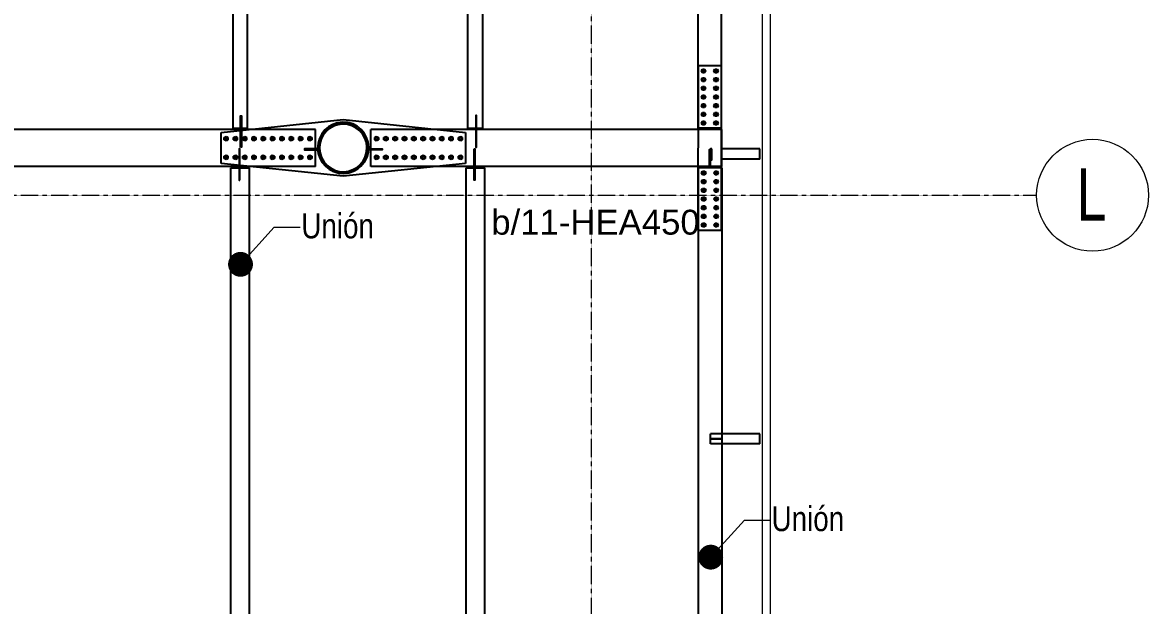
# Model space of a CAD drawing. Extents: x 7536 to 102814, y -9868 to 35131.
# Drawn here: x 93756 to 102814, y 19656 to 24345 of the extents above; entities that cross this region are included whole.
import ezdxf
from ezdxf.enums import TextEntityAlignment as Align

# ---------------------------------------------------------------- set-up
doc = ezdxf.new("R2010")
doc.units = 0
doc.header["$LTSCALE"] = 0.4
doc.linetypes.add('Grid Line', pattern=[3.33375, 1.905, -0.47625, 0.47625, -0.47625])
doc.layers.get('0').update_dxf_attribs({"color": 255})
for name, color, linetype, lineweight in [('0-1', 7, 'Continuous', 5), ('E_COLUMNAS-1', 1, 'Continuous', 25), ('E_EJES', 8, 'Continuous', 9), ('E_EJES-1', 8, 'Grid Line', 9), ('E_TEXTO', 3, 'Continuous', 9)]:
    doc.layers.add(name, color=color, linetype=linetype, lineweight=lineweight)
doc.layers.add('P-PLATINA', color=6, linetype='Continuous')
doc.layers.add('VIGAS', color=8, linetype='Continuous')
doc.styles.add('CX', font='ARIALUNI.ttf', dxfattribs={"width": 0.8, "height": 300})
doc.styles.add('Swis721 LtCn BT', font='swisscl.ttf', dxfattribs={"height": 0.42})
doc.styles.add('VERDANA', font='arial.ttf')

# ---------------------------------------------------------------- blocks, each defined once
blk = doc.blocks.new('Grid - CNI_NOMBRE EJES-372759-_6_00m_N_E_-NIVEL-2 DOC')
at = {"layer": 'E_EJES'}
blk.add_circle((0, 0), 0.003, dxfattribs=at)

msp = doc.modelspace()

# ---------------------------------------------------------------- linework, layer by layer
at = {"color": 1, "linetype": 'Continuous'}
for centre, radius, start, end in [((99235.2, 23955.9), 11, 108.00208, 288.00208), ((99235.2, 23955.9), 10, 0.00208, 180.00208), ((99235.2, 23955.9), 10, 180.00208, 0.00208), ((99235.2, 23955.9), 11, 288.00208, 108.00208), ((99335.2, 23955.9), 11, 108.00208, 288.00208), ((99335.2, 23955.9), 10, 0.00208, 180.00208), ((99335.2, 23955.9), 10, 180.00208, 0.00208), ((99335.2, 23955.9), 11, 288.00208, 108.00208), ((99235.2, 23885.9), 11, 108.00208, 288.00208), ((99235.2, 23815.9), 11, 108.00208, 288.00208), ((99235.2, 23885.9), 10, 0.00208, 180.00208), ((99235.2, 23885.9), 10, 180.00208, 0.00208), ((99235.2, 23815.9), 10, 0.00208, 180.00208), ((99235.2, 23885.9), 11, 288.00208, 108.00208), ((99235.2, 23815.9), 11, 288.00208, 108.00208), ((99335.2, 23885.9), 11, 108.00208, 288.00208), ((99335.2, 23815.9), 11, 108.00208, 288.00208), ((99335.2, 23885.9), 10, 0.00208, 180.00208), ((99335.2, 23885.9), 10, 180.00208, 0.00208), ((99335.2, 23815.9), 10, 0.00208, 180.00208), ((99335.2, 23885.9), 11, 288.00208, 108.00208), ((99335.2, 23815.9), 11, 288.00208, 108.00208), ((99235.2, 23745.9), 11, 108.00208, 288.00208), ((99235.2, 23815.9), 10, 180.00208, 0.00208), ((99235.2, 23745.9), 10, 0.00208, 180.00208), ((99235.2, 23745.9), 10, 180.00208, 0.00208), ((99235.2, 23745.9), 11, 288.00208, 108.00208), ((99335.2, 23745.9), 11, 108.00208, 288.00208), ((99335.2, 23815.9), 10, 180.00208, 0.00208), ((99335.2, 23745.9), 10, 0.00208, 180.00208), ((99335.2, 23745.9), 10, 180.00208, 0.00208), ((99335.2, 23745.9), 11, 288.00208, 108.00208), ((99235.2, 23675.9), 11, 108.00208, 288.00208), ((99235.2, 23675.9), 10, 0.00208, 180.00208), ((99235.2, 23675.9), 10, 180.00208, 0.00208), ((99235.2, 23675.9), 11, 288.00208, 108.00208), ((99335.2, 23675.9), 11, 108.00208, 288.00208), ((99335.2, 23675.9), 10, 0.00208, 180.00208), ((99335.2, 23675.9), 10, 180.00208, 0.00208), ((99335.2, 23675.9), 11, 288.00208, 108.00208), ((99235.2, 23605.9), 11, 108.00208, 288.00208), ((99235.2, 23605.9), 10, 0.00208, 180.00208), ((99235.2, 23605.9), 10, 180.00208, 0.00208), ((99235.2, 23605.9), 11, 288.00208, 108.00208), ((99335.2, 23605.9), 11, 108.00208, 288.00208), ((99335.2, 23605.9), 10, 0.00208, 180.00208), ((99335.2, 23605.9), 10, 180.00208, 0.00208), ((99335.2, 23605.9), 11, 288.00208, 108.00208), ((99235.2, 23535.9), 11, 108.00208, 288.00208), ((99235.2, 23535.9), 10, 0.00208, 180.00208), ((99235.2, 23535.9), 10, 180.00208, 0.00208), ((99235.2, 23535.9), 11, 288.00208, 108.00208), ((99335.2, 23535.9), 11, 108.00208, 288.00208), ((99335.2, 23535.9), 10, 0.00208, 180.00208), ((99335.2, 23535.9), 10, 180.00208, 0.00208), ((99335.2, 23535.9), 11, 288.00208, 108.00208), ((95393.4, 23411.3), 11.5, 18.00408, 198.00408), ((95393.4, 23411.3), 11.5, 198.00408, 18.00408), ((95393.4, 23411.3), 10, 90.00408, 270.00408), ((95393.4, 23411.3), 10, 270.00408, 90.00408), ((95468.4, 23411.3), 11.5, 18.00408, 198.00408), ((95468.4, 23411.3), 11.5, 198.00408, 18.00408), ((95468.4, 23411.3), 10, 90.00408, 270.00408), ((95468.4, 23411.3), 10, 270.00408, 90.00408), ((95543.4, 23411.3), 11.5, 18.00408, 198.00408), ((95543.4, 23411.3), 11.5, 198.00408, 18.00408), ((95543.4, 23411.3), 10, 90.00408, 270.00408), ((95543.4, 23411.3), 10, 270.00408, 90.00408), ((95618.4, 23411.3), 11.5, 18.00408, 198.00408), ((95618.4, 23411.3), 11.5, 198.00408, 18.00408), ((95618.4, 23411.3), 10, 90.00408, 270.00408), ((95618.4, 23411.3), 10, 270.00408, 90.00408), ((95693.4, 23411.3), 11.5, 18.00408, 198.00408), ((95693.4, 23411.3), 11.5, 198.00408, 18.00408), ((95693.4, 23411.3), 10, 90.00408, 270.00408), ((95693.4, 23411.3), 10, 270.00408, 90.00408), ((95768.4, 23411.3), 11.5, 18.00408, 198.00408), ((95768.4, 23411.3), 11.5, 198.00408, 18.00408), ((95768.4, 23411.3), 10, 90.00408, 270.00408), ((95768.4, 23411.3), 10, 270.00408, 90.00408), ((95843.4, 23411.4), 11.5, 18.00408, 198.00408), ((95843.4, 23411.4), 11.5, 198.00408, 18.00408), ((95843.4, 23411.4), 10, 90.00408, 270.00408), ((95843.4, 23411.4), 10, 270.00408, 90.00408), ((95918.4, 23411.4), 11.5, 18.00408, 198.00408), ((95918.4, 23411.4), 11.5, 198.00408, 18.00408), ((95918.4, 23411.4), 10, 90.00408, 270.00408), ((95918.4, 23411.4), 10, 270.00408, 90.00408), ((95993.4, 23411.4), 11.5, 18.00408, 198.00408), ((95993.4, 23411.4), 11.5, 198.00408, 18.00408), ((95993.4, 23411.4), 10, 90.00408, 270.00408), ((95993.4, 23411.4), 10, 270.00408, 90.00408), ((96068.4, 23411.4), 11.5, 18.00408, 198.00408), ((96068.4, 23411.4), 11.5, 198.00408, 18.00408), ((96068.4, 23411.4), 10, 90.00408, 270.00408), ((96068.4, 23411.4), 10, 270.00408, 90.00408), ((96604.3, 23411.4), 11.5, 18, 198), ((96604.3, 23411.4), 11.5, 198, 18), ((96604.3, 23411.4), 10, 90, 270), ((96604.3, 23411.4), 10, 270, 90), ((96679.3, 23411.4), 11.5, 18, 198), ((96679.3, 23411.4), 11.5, 198, 18), ((96679.3, 23411.4), 10, 90, 270), ((96679.3, 23411.4), 10, 270, 90), ((96754.3, 23411.4), 11.5, 18, 198), ((96754.3, 23411.4), 11.5, 198, 18), ((96754.3, 23411.4), 10, 90, 270), ((96754.3, 23411.4), 10, 270, 90), ((96829.3, 23411.4), 11.5, 18, 198), ((96829.3, 23411.4), 11.5, 198, 18), ((96829.3, 23411.4), 10, 90, 270), ((96829.3, 23411.4), 10, 270, 90), ((96904.3, 23411.4), 11.5, 18, 198), ((96904.3, 23411.4), 11.5, 198, 18), ((96904.3, 23411.4), 10, 90, 270), ((96904.3, 23411.4), 10, 270, 90), ((96979.3, 23411.4), 11.5, 18, 198), ((96979.3, 23411.4), 11.5, 198, 18), ((96979.3, 23411.4), 10, 90, 270), ((96979.3, 23411.4), 10, 270, 90), ((97054.3, 23411.4), 11.5, 18, 198), ((97054.3, 23411.4), 11.5, 198, 18), ((97054.3, 23411.4), 10, 90, 270), ((97054.3, 23411.4), 10, 270, 90), ((97129.3, 23411.4), 11.5, 18, 198), ((97129.3, 23411.4), 11.5, 198, 18), ((97129.3, 23411.4), 10, 90, 270), ((97129.3, 23411.4), 10, 270, 90), ((97204.3, 23411.4), 11.5, 18, 198), ((97204.3, 23411.4), 11.5, 198, 18), ((97204.3, 23411.4), 10, 90, 270), ((97204.3, 23411.4), 10, 270, 90), ((97279.3, 23411.4), 11.5, 18, 198), ((97279.3, 23411.4), 11.5, 198, 18), ((97279.3, 23411.4), 10, 90, 270), ((97279.3, 23411.4), 10, 270, 90), ((95393.4, 23261.3), 11.5, 18.00408, 198.00408), ((95393.4, 23261.3), 11.5, 198.00408, 18.00408), ((95393.4, 23261.3), 10, 90.00408, 270.00408), ((95393.4, 23261.3), 10, 270.00408, 90.00408), ((95468.4, 23261.3), 11.5, 18.00408, 198.00408), ((95468.4, 23261.3), 11.5, 198.00408, 18.00408), ((95468.4, 23261.3), 10, 90.00408, 270.00408), ((95468.4, 23261.3), 10, 270.00408, 90.00408), ((95543.4, 23261.3), 11.5, 18.00408, 198.00408), ((95543.4, 23261.3), 11.5, 198.00408, 18.00408), ((95543.4, 23261.3), 10, 90.00408, 270.00408), ((95543.4, 23261.3), 10, 270.00408, 90.00408), ((95618.4, 23261.3), 11.5, 18.00408, 198.00408), ((95618.4, 23261.3), 11.5, 198.00408, 18.00408), ((95618.4, 23261.3), 10, 90.00408, 270.00408), ((95618.4, 23261.3), 10, 270.00408, 90.00408), ((95693.4, 23261.3), 11.5, 18.00408, 198.00408), ((95693.4, 23261.3), 11.5, 198.00408, 18.00408), ((95693.4, 23261.3), 10, 90.00408, 270.00408), ((95693.4, 23261.3), 10, 270.00408, 90.00408), ((95768.4, 23261.3), 11.5, 18.00408, 198.00408), ((95768.4, 23261.3), 11.5, 198.00408, 18.00408), ((95768.4, 23261.3), 10, 90.00408, 270.00408), ((95768.4, 23261.3), 10, 270.00408, 90.00408), ((95843.4, 23261.4), 11.5, 18.00408, 198.00408), ((95843.4, 23261.4), 11.5, 198.00408, 18.00408), ((95843.4, 23261.4), 10, 90.00408, 270.00408), ((95843.4, 23261.4), 10, 270.00408, 90.00408), ((95918.4, 23261.4), 11.5, 18.00408, 198.00408), ((95918.4, 23261.4), 11.5, 198.00408, 18.00408), ((95918.4, 23261.4), 10, 90.00408, 270.00408), ((95918.4, 23261.4), 10, 270.00408, 90.00408), ((95993.4, 23261.4), 11.5, 18.00408, 198.00408), ((95993.4, 23261.4), 11.5, 198.00408, 18.00408), ((95993.4, 23261.4), 10, 90.00408, 270.00408), ((95993.4, 23261.4), 10, 270.00408, 90.00408), ((96068.4, 23261.4), 11.5, 18.00408, 198.00408), ((96068.4, 23261.4), 11.5, 198.00408, 18.00408), ((96068.4, 23261.4), 10, 90.00408, 270.00408), ((96068.4, 23261.4), 10, 270.00408, 90.00408), ((96604.3, 23261.4), 11.5, 18, 198), ((96604.3, 23261.4), 11.5, 198, 18), ((96604.3, 23261.4), 10, 90, 270), ((96604.3, 23261.4), 10, 270, 90), ((96679.3, 23261.4), 11.5, 18, 198), ((96679.3, 23261.4), 11.5, 198, 18), ((96679.3, 23261.4), 10, 90, 270), ((96679.3, 23261.4), 10, 270, 90), ((96754.3, 23261.4), 11.5, 18, 198), ((96754.3, 23261.4), 11.5, 198, 18), ((96754.3, 23261.4), 10, 90, 270), ((96754.3, 23261.4), 10, 270, 90), ((96829.3, 23261.4), 11.5, 18, 198), ((96829.3, 23261.4), 11.5, 198, 18), ((96829.3, 23261.4), 10, 90, 270), ((96829.3, 23261.4), 10, 270, 90), ((96904.3, 23261.4), 11.5, 18, 198), ((96904.3, 23261.4), 11.5, 198, 18), ((96904.3, 23261.4), 10, 90, 270), ((96904.3, 23261.4), 10, 270, 90), ((96979.3, 23261.4), 11.5, 18, 198), ((96979.3, 23261.4), 11.5, 198, 18), ((96979.3, 23261.4), 10, 90, 270), ((96979.3, 23261.4), 10, 270, 90), ((97054.3, 23261.4), 11.5, 18, 198), ((97054.3, 23261.4), 11.5, 198, 18), ((97054.3, 23261.4), 10, 90, 270), ((97054.3, 23261.4), 10, 270, 90), ((97129.3, 23261.4), 11.5, 18, 198), ((97129.3, 23261.4), 11.5, 198, 18), ((97129.3, 23261.4), 10, 90, 270), ((97129.3, 23261.4), 10, 270, 90), ((97204.3, 23261.4), 11.5, 18, 198), ((97204.3, 23261.4), 11.5, 198, 18), ((97204.3, 23261.4), 10, 90, 270), ((97204.3, 23261.4), 10, 270, 90), ((97279.3, 23261.4), 11.5, 18, 198), ((97279.3, 23261.4), 11.5, 198, 18), ((97279.3, 23261.4), 10, 90, 270), ((97279.3, 23261.4), 10, 270, 90), ((99235.9, 23135.8), 11, 108, 288), ((99235.9, 23135.8), 10, 0, 180), ((99235.9, 23135.8), 10, 180, 0), ((99235.9, 23135.8), 11, 288, 108), ((99335.9, 23135.8), 11, 108, 288), ((99335.9, 23135.8), 10, 0, 180), ((99335.9, 23135.8), 10, 180, 0), ((99335.9, 23135.8), 11, 288, 108), ((99235.9, 23065.8), 11, 108, 288), ((99235.9, 23065.8), 10, 0, 180), ((99235.9, 23065.8), 10, 180, 0), ((99235.9, 23065.8), 11, 288, 108), ((99335.9, 23065.8), 11, 108, 288), ((99335.9, 23065.8), 10, 0, 180), ((99335.9, 23065.8), 10, 180, 0), ((99335.9, 23065.8), 11, 288, 108), ((99235.9, 22995.8), 11, 108, 288), ((99235.9, 22925.8), 11, 108, 288), ((99235.9, 22995.8), 10, 0, 180), ((99235.9, 22995.8), 10, 180, 0), ((99235.9, 22925.8), 10, 0, 180), ((99235.9, 22925.8), 10, 180, 0), ((99235.9, 22995.8), 11, 288, 108), ((99235.9, 22925.8), 11, 288, 108), ((99335.9, 22995.8), 11, 108, 288), ((99335.9, 22925.8), 11, 108, 288), ((99335.9, 22995.8), 10, 0, 180), ((99335.9, 22995.8), 10, 180, 0), ((99335.9, 22925.8), 10, 0, 180), ((99335.9, 22925.8), 10, 180, 0), ((99335.9, 22995.8), 11, 288, 108), ((99335.9, 22925.8), 11, 288, 108), ((99235.9, 22855.8), 11, 108, 288), ((99235.9, 22855.8), 10, 0, 180), ((99235.9, 22855.8), 10, 180, 0), ((99235.9, 22855.8), 11, 288, 108), ((99335.9, 22855.8), 11, 108, 288), ((99335.9, 22855.8), 10, 0, 180), ((99335.9, 22855.8), 10, 180, 0), ((99335.9, 22855.8), 11, 288, 108), ((99235.9, 22785.8), 11, 108, 288), ((99235.9, 22785.8), 10, 0, 180), ((99235.9, 22785.8), 10, 180, 0), ((99235.9, 22785.8), 11, 288, 108), ((99335.9, 22785.8), 11, 108, 288), ((99335.9, 22785.8), 10, 0, 180), ((99335.9, 22785.8), 10, 180, 0), ((99335.9, 22785.8), 11, 288, 108), ((99235.9, 22715.8), 11, 108, 288), ((99235.9, 22715.8), 10, 0, 180), ((99235.9, 22715.8), 10, 180, 0), ((99235.9, 22715.8), 11, 288, 108), ((99335.9, 22715.8), 11, 108, 288), ((99335.9, 22715.8), 10, 0, 180), ((99335.9, 22715.8), 10, 180, 0), ((99335.9, 22715.8), 11, 288, 108)]:
    msp.add_arc(centre, radius, start, end, dxfattribs=at)
at = {"layer": '0-1', "color": 8}
for p, q in [((99709, 12710.7), (99709, 24700.7)), ((99774, 12710.7), (99774, 24700.7))]:
    msp.add_line(p, q, dxfattribs=at)
at = {"layer": 'E_COLUMNAS-1'}
for centre, radius, start, end in [((96336.4, 23337.6), 206, 80, 260), ((96336.4, 23337.6), 206, 80, 260), ((96336.4, 23336.1), 203, 10, 190), ((96336.4, 23336.1), 191, 350, 170), ((96336.4, 23337.6), 206, 260, 80), ((96336.4, 23337.6), 206, 260, 80), ((96336.4, 23336.1), 203, 190, 10), ((96336.4, 23336.1), 191, 170, 350)]:
    msp.add_arc(centre, radius, start, end, dxfattribs=at)
at = {"layer": 'E_EJES-1'}
for p, q in [((98332.4, 3740.4), (98332.4, 34230.5)), ((8436, 22955.7), (101914.5, 22955.7))]:
    msp.add_line(p, q, dxfattribs=at)
at = {"layer": 'E_TEXTO', "color": 4}
for p, q in [((95510, 22400), (95780.6, 22698)), ((95780.6, 22698), (95990.3, 22698)), ((99292.9, 20045), (99563.5, 20343)), ((99563.5, 20343), (99773.2, 20343))]:
    msp.add_line(p, q, dxfattribs=at)
at = {"layer": 'E_TEXTO', "color": 4, "const_width": 100}
for points in [[(95460, 22400, 1), (95560, 22400, 1)], [(99242.9, 20045, 1), (99342.9, 20045, 1)]]:
    msp.add_lwpolyline(points, format="xyb", close=True, dxfattribs=at)
at = {"layer": 'P-PLATINA'}
for p, q in [((95497.9, 23305), (95503.9, 23305)), ((95510.6, 23366.5), (95516.6, 23366.5)), ((97389.6, 23305.1), (97395.6, 23305.1)), ((97402.3, 23366.6), (97408.3, 23366.6))]:
    msp.add_line(p, q, dxfattribs=at)
for points in [[(95510.6, 23341.5), (95510.6, 23485.8), (95510.6, 23495.8), (95510.6, 23595.8), (95516.6, 23595.8), (95516.6, 23495.8), (95516.6, 23485.8), (95516.6, 23341.5)], [(97408.3, 23495.9), (97408.3, 23595.9), (97402.3, 23595.9), (97402.3, 23495.9), (97402.3, 23485.9), (97402.3, 23341.6), (97408.3, 23341.6), (97408.3, 23485.9)], [(95503.9, 23075.8), (95503.9, 23175.8), (95503.9, 23185.8), (95503.9, 23330), (95497.9, 23330), (95497.9, 23185.8), (95497.9, 23175.8), (95497.9, 23075.8)], [(96133.4, 23320), (96133.4, 23330), (96131, 23330), (96023.4, 23330), (96023.4, 23320), (96131.9, 23320)], [(96539.3, 23330), (96541.7, 23330), (96649.3, 23330), (96649.3, 23320), (96540.8, 23320), (96539.3, 23320)], [(97389.6, 23330.1), (97395.6, 23330.1), (97395.6, 23185.9), (97395.6, 23175.9), (97395.6, 23075.9), (97389.6, 23075.9), (97389.6, 23175.9), (97389.6, 23185.9)], [(99300.6, 23330.1), (99290.6, 23330.1), (99290.6, 23240.1), (99300.6, 23240.1)]]:
    msp.add_lwpolyline(points, close=True, dxfattribs=at)
msp.add_lwpolyline([(99290.6, 23175.8), (99290.6, 23320.1), (99281.2, 23320.1), (99281.2, 23175.8)], dxfattribs=at)
at = {"layer": 'VIGAS'}
for p, q in [((95447.5, 29747.5), (95447.5, 23495.8)), ((95567.5, 23495.8), (95567.5, 29747.5)), ((97339.2, 23495.9), (97339.2, 29747.5)), ((97459.2, 23495.9), (97459.2, 29747.5)), ((99380.2, 23495.9), (99380, 29747.7)), ((99190, 29247.2), (99190.2, 23495.9)), ((99191, 23996.9), (99189.8, 22676)), ((99191, 23996.9), (99189.8, 22676)), ((99379.8, 23997.1), (99191, 23996.9)), ((99379.8, 23997.1), (99191, 23996.9)), ((99217.8, 23955.9), (99226.5, 23970.9)), ((99226.5, 23940.9), (99217.8, 23955.9)), ((99226.5, 23970.9), (99243.8, 23970.9)), ((99243.8, 23940.9), (99226.5, 23940.9)), ((99243.8, 23970.9), (99252.5, 23955.9)), ((99252.5, 23955.9), (99243.8, 23940.9)), ((99317.8, 23955.9), (99326.5, 23970.9)), ((99326.5, 23940.9), (99317.8, 23955.9)), ((99326.5, 23970.9), (99343.8, 23970.9)), ((99343.8, 23940.9), (99326.5, 23940.9)), ((99343.8, 23970.9), (99352.5, 23955.9)), ((99352.5, 23955.9), (99343.8, 23940.9)), ((99379.8, 22675.8), (99379.8, 23997.1)), ((99379.8, 22675.8), (99379.8, 23997.1)), ((99217.8, 23885.9), (99226.5, 23900.9)), ((99226.5, 23870.9), (99217.8, 23885.9)), ((99217.8, 23815.9), (99226.5, 23830.9)), ((99226.5, 23900.9), (99243.8, 23900.9)), ((99243.8, 23870.9), (99226.5, 23870.9)), ((99226.5, 23830.9), (99243.8, 23830.9)), ((99243.8, 23900.9), (99252.5, 23885.9)), ((99252.5, 23885.9), (99243.8, 23870.9)), ((99243.8, 23830.9), (99252.5, 23815.9)), ((99317.8, 23885.9), (99326.5, 23900.9)), ((99326.5, 23870.9), (99317.8, 23885.9)), ((99317.8, 23815.9), (99326.5, 23830.9)), ((99326.5, 23900.9), (99343.8, 23900.9)), ((99343.8, 23870.9), (99326.5, 23870.9)), ((99326.5, 23830.9), (99343.8, 23830.9)), ((99343.8, 23900.9), (99352.5, 23885.9)), ((99352.5, 23885.9), (99343.8, 23870.9)), ((99343.8, 23830.9), (99352.5, 23815.9)), ((99226.5, 23800.9), (99217.8, 23815.9)), ((99217.8, 23745.9), (99226.5, 23760.9)), ((99226.5, 23730.9), (99217.8, 23745.9)), ((99243.8, 23800.9), (99226.5, 23800.9)), ((99226.5, 23760.9), (99243.8, 23760.9)), ((99252.5, 23815.9), (99243.8, 23800.9)), ((99243.8, 23760.9), (99252.5, 23745.9)), ((99252.5, 23745.9), (99243.8, 23730.9)), ((99326.5, 23800.9), (99317.8, 23815.9)), ((99317.8, 23745.9), (99326.5, 23760.9)), ((99326.5, 23730.9), (99317.8, 23745.9)), ((99343.8, 23800.9), (99326.5, 23800.9)), ((99326.5, 23760.9), (99343.8, 23760.9)), ((99352.5, 23815.9), (99343.8, 23800.9)), ((99343.8, 23760.9), (99352.5, 23745.9)), ((99352.5, 23745.9), (99343.8, 23730.9)), ((99217.8, 23675.9), (99226.5, 23690.9)), ((99226.5, 23660.9), (99217.8, 23675.9)), ((99243.8, 23730.9), (99226.5, 23730.9)), ((99226.5, 23690.9), (99243.8, 23690.9)), ((99243.8, 23660.9), (99226.5, 23660.9)), ((99243.8, 23690.9), (99252.5, 23675.9)), ((99252.5, 23675.9), (99243.8, 23660.9)), ((99317.8, 23675.9), (99326.5, 23690.9)), ((99326.5, 23660.9), (99317.8, 23675.9)), ((99343.8, 23730.9), (99326.5, 23730.9)), ((99326.5, 23690.9), (99343.8, 23690.9)), ((99343.8, 23660.9), (99326.5, 23660.9)), ((99343.8, 23690.9), (99352.5, 23675.9)), ((99352.5, 23675.9), (99343.8, 23660.9)), ((95353.4, 23461.4), (96336.1, 23565.6)), ((95353.4, 23461.4), (96336.1, 23565.6)), ((96336.1, 23565.6), (97319.3, 23461.7)), ((96336.1, 23565.6), (97319.3, 23461.7)), ((99217.9, 23605.9), (99226.5, 23620.9)), ((99226.5, 23590.9), (99217.9, 23605.9)), ((99226.5, 23620.9), (99243.8, 23620.9)), ((99243.8, 23590.9), (99226.5, 23590.9)), ((99243.8, 23620.9), (99252.5, 23605.9)), ((99252.5, 23605.9), (99243.8, 23590.9)), ((99317.9, 23605.9), (99326.5, 23620.9)), ((99326.5, 23590.9), (99317.9, 23605.9)), ((99326.5, 23620.9), (99343.8, 23620.9)), ((99343.8, 23590.9), (99326.5, 23590.9)), ((99343.8, 23620.9), (99352.5, 23605.9)), ((99352.5, 23605.9), (99343.8, 23590.9)), ((95583.7, 23485.8), (87387.3, 23485.8)), ((95353.4, 23211.4), (95353.4, 23461.4)), ((95353.4, 23211.4), (95353.4, 23461.4)), ((95447.5, 23495.8), (95567.5, 23495.8)), ((96113.4, 23485.8), (95583.7, 23485.8)), ((96113.4, 23185.8), (96113.4, 23485.8)), ((97090.6, 23485.9), (96559.3, 23485.9)), ((96559.3, 23185.9), (96559.3, 23485.9)), ((99190.5, 23485.9), (97090.6, 23485.9)), ((97319.3, 23461.7), (97319.3, 23211.7)), ((97319.3, 23461.7), (97319.3, 23211.7)), ((97339.2, 23495.9), (97459.2, 23495.9)), ((99190.2, 23495.9), (99190.6, 23495.9)), ((99379.8, 23485.9), (99190.5, 23485.9)), ((99379.8, 23495.9), (99190.6, 23495.9)), ((99217.9, 23535.9), (99226.5, 23550.9)), ((99226.5, 23520.9), (99217.9, 23535.9)), ((99226.5, 23550.9), (99243.8, 23550.9)), ((99243.8, 23520.9), (99226.5, 23520.9)), ((99243.8, 23550.9), (99252.5, 23535.9)), ((99252.5, 23535.9), (99243.8, 23520.9)), ((99317.9, 23535.9), (99326.5, 23550.9)), ((99326.5, 23520.9), (99317.9, 23535.9)), ((99326.5, 23550.9), (99343.8, 23550.9)), ((99343.8, 23520.9), (99326.5, 23520.9)), ((99343.8, 23550.9), (99352.5, 23535.9)), ((99352.5, 23535.9), (99343.8, 23520.9)), ((99380.2, 23495.9), (99379.8, 23495.9)), ((99380.9, 23485.9), (99379.8, 23485.9)), ((99380.9, 23185.9), (99380.9, 23485.9)), ((95378.4, 23420), (95393.4, 23428.6)), ((95378.4, 23402.7), (95378.4, 23420)), ((95393.4, 23394), (95378.4, 23402.7)), ((95393.4, 23428.6), (95408.4, 23420)), ((95408.4, 23402.7), (95393.4, 23394)), ((95408.4, 23420), (95408.4, 23402.7)), ((95453.4, 23420), (95468.4, 23428.6)), ((95453.4, 23402.7), (95453.4, 23420)), ((95468.4, 23394), (95453.4, 23402.7)), ((95468.4, 23428.6), (95483.4, 23420)), ((95483.4, 23402.7), (95468.4, 23394)), ((95483.4, 23420), (95483.4, 23402.7)), ((95528.4, 23420), (95543.4, 23428.7)), ((95528.4, 23402.7), (95528.4, 23420)), ((95543.4, 23394), (95528.4, 23402.7)), ((95543.4, 23428.7), (95558.4, 23420)), ((95558.4, 23402.7), (95543.4, 23394)), ((95558.4, 23420), (95558.4, 23402.7)), ((95603.4, 23420), (95618.4, 23428.7)), ((95603.4, 23402.7), (95603.4, 23420)), ((95618.4, 23394), (95603.4, 23402.7)), ((95618.4, 23428.7), (95633.4, 23420)), ((95633.4, 23402.7), (95618.4, 23394)), ((95633.4, 23420), (95633.4, 23402.7)), ((95678.4, 23420), (95693.4, 23428.7)), ((95678.4, 23402.7), (95678.4, 23420)), ((95693.4, 23394), (95678.4, 23402.7)), ((95693.4, 23428.7), (95708.4, 23420)), ((95708.4, 23402.7), (95693.4, 23394)), ((95708.4, 23420), (95708.4, 23402.7)), ((95753.4, 23420), (95768.4, 23428.7)), ((95753.4, 23402.7), (95753.4, 23420)), ((95768.4, 23394), (95753.4, 23402.7)), ((95768.4, 23428.7), (95783.4, 23420)), ((95783.4, 23402.7), (95768.4, 23394)), ((95783.4, 23420), (95783.4, 23402.7)), ((95828.4, 23420), (95843.4, 23428.7)), ((95828.4, 23402.7), (95828.4, 23420)), ((95843.4, 23394), (95828.4, 23402.7)), ((95843.4, 23428.7), (95858.4, 23420)), ((95858.4, 23402.7), (95843.4, 23394)), ((95858.4, 23420), (95858.4, 23402.7)), ((95903.4, 23420), (95918.4, 23428.7)), ((95903.4, 23402.7), (95903.4, 23420)), ((95918.4, 23394), (95903.4, 23402.7)), ((95918.4, 23428.7), (95933.4, 23420)), ((95933.4, 23402.7), (95918.4, 23394)), ((95933.4, 23420), (95933.4, 23402.7)), ((95978.4, 23420), (95993.4, 23428.7)), ((95978.4, 23402.7), (95978.4, 23420)), ((95993.4, 23394), (95978.4, 23402.7)), ((95993.4, 23428.7), (96008.4, 23420)), ((96008.4, 23402.7), (95993.4, 23394)), ((96008.4, 23420), (96008.4, 23402.7)), ((96053.4, 23420), (96068.4, 23428.7)), ((96053.4, 23402.7), (96053.4, 23420)), ((96068.4, 23394), (96053.4, 23402.7)), ((96068.4, 23428.7), (96083.4, 23420)), ((96083.4, 23402.7), (96068.4, 23394)), ((96083.4, 23420), (96083.4, 23402.7)), ((96589.3, 23420), (96604.3, 23428.7)), ((96589.3, 23402.7), (96589.3, 23420)), ((96604.3, 23394), (96589.3, 23402.7)), ((96604.3, 23428.7), (96619.3, 23420)), ((96619.3, 23402.7), (96604.3, 23394)), ((96619.3, 23420), (96619.3, 23402.7)), ((96664.3, 23420), (96679.3, 23428.7)), ((96664.3, 23402.7), (96664.3, 23420)), ((96679.3, 23394), (96664.3, 23402.7)), ((96679.3, 23428.7), (96694.3, 23420)), ((96694.3, 23402.7), (96679.3, 23394)), ((96694.3, 23420), (96694.3, 23402.7)), ((96739.3, 23420), (96754.3, 23428.7)), ((96739.3, 23402.7), (96739.3, 23420)), ((96754.3, 23394), (96739.3, 23402.7)), ((96754.3, 23428.7), (96769.3, 23420)), ((96769.3, 23402.7), (96754.3, 23394)), ((96769.3, 23420), (96769.3, 23402.7)), ((96814.3, 23420), (96829.3, 23428.7)), ((96814.3, 23402.7), (96814.3, 23420)), ((96829.3, 23394), (96814.3, 23402.7)), ((96829.3, 23428.7), (96844.3, 23420)), ((96844.3, 23402.7), (96829.3, 23394)), ((96844.3, 23420), (96844.3, 23402.7)), ((96889.3, 23420), (96904.3, 23428.7)), ((96889.3, 23402.7), (96889.3, 23420)), ((96904.3, 23394), (96889.3, 23402.7)), ((96904.3, 23428.7), (96919.3, 23420)), ((96919.3, 23402.7), (96904.3, 23394)), ((96919.3, 23420), (96919.3, 23402.7)), ((96964.3, 23420), (96979.3, 23428.7)), ((96964.3, 23402.7), (96964.3, 23420)), ((96979.3, 23394), (96964.3, 23402.7)), ((96979.3, 23428.7), (96994.3, 23420)), ((96994.3, 23402.7), (96979.3, 23394)), ((96994.3, 23420), (96994.3, 23402.7)), ((97039.3, 23420), (97054.3, 23428.7)), ((97039.3, 23402.7), (97039.3, 23420)), ((97054.3, 23394), (97039.3, 23402.7)), ((97054.3, 23428.7), (97069.3, 23420)), ((97069.3, 23402.7), (97054.3, 23394)), ((97069.3, 23420), (97069.3, 23402.7)), ((97114.3, 23420), (97129.3, 23428.7)), ((97114.3, 23402.7), (97114.3, 23420)), ((97129.3, 23394), (97114.3, 23402.7)), ((97129.3, 23428.7), (97144.3, 23420)), ((97144.3, 23402.7), (97129.3, 23394)), ((97144.3, 23420), (97144.3, 23402.7)), ((97189.3, 23420), (97204.3, 23428.7)), ((97189.3, 23402.7), (97189.3, 23420)), ((97204.3, 23394), (97189.3, 23402.7)), ((97204.3, 23428.7), (97219.3, 23420)), ((97219.3, 23402.7), (97204.3, 23394)), ((97219.3, 23420), (97219.3, 23402.7)), ((97264.3, 23420), (97279.3, 23428.7)), ((97264.3, 23402.7), (97264.3, 23420)), ((97279.3, 23394), (97264.3, 23402.7)), ((97279.3, 23428.7), (97294.3, 23420)), ((97294.3, 23402.7), (97279.3, 23394)), ((97294.3, 23420), (97294.3, 23402.7)), ((99689, 23329.3), (99380.9, 23329.3)), ((99380.9, 23247.3), (99380.9, 23329.3)), ((99689, 23247.3), (99689, 23329.3)), ((96336.4, 23109.6), (95353.4, 23211.4)), ((96336.4, 23109.6), (95353.4, 23211.4)), ((95378.4, 23270), (95393.4, 23278.6)), ((95378.4, 23252.7), (95378.4, 23270)), ((95393.4, 23244), (95378.4, 23252.7)), ((95393.4, 23278.6), (95408.4, 23270)), ((95408.4, 23252.7), (95393.4, 23244)), ((95408.4, 23270), (95408.4, 23252.7)), ((95453.4, 23270), (95468.4, 23278.6)), ((95453.4, 23252.7), (95453.4, 23270)), ((95468.4, 23244), (95453.4, 23252.7)), ((95468.4, 23278.6), (95483.4, 23270)), ((95483.4, 23252.7), (95468.4, 23244)), ((95483.4, 23270), (95483.4, 23252.7)), ((95528.4, 23270), (95543.4, 23278.7)), ((95528.4, 23252.7), (95528.4, 23270)), ((95543.4, 23244), (95528.4, 23252.7)), ((95543.4, 23278.7), (95558.4, 23270)), ((95558.4, 23252.7), (95543.4, 23244)), ((95558.4, 23270), (95558.4, 23252.7)), ((95603.4, 23270), (95618.4, 23278.7)), ((95603.4, 23252.7), (95603.4, 23270)), ((95618.4, 23244), (95603.4, 23252.7)), ((95618.4, 23278.7), (95633.4, 23270)), ((95633.4, 23252.7), (95618.4, 23244)), ((95633.4, 23270), (95633.4, 23252.7)), ((95678.4, 23270), (95693.4, 23278.7)), ((95678.4, 23252.7), (95678.4, 23270)), ((95693.4, 23244), (95678.4, 23252.7)), ((95693.4, 23278.7), (95708.4, 23270)), ((95708.4, 23252.7), (95693.4, 23244)), ((95708.4, 23270), (95708.4, 23252.7)), ((95753.4, 23270), (95768.4, 23278.7)), ((95753.4, 23252.7), (95753.4, 23270)), ((95768.4, 23244), (95753.4, 23252.7)), ((95768.4, 23278.7), (95783.4, 23270)), ((95783.4, 23252.7), (95768.4, 23244)), ((95783.4, 23270), (95783.4, 23252.7)), ((95828.4, 23270), (95843.4, 23278.7)), ((95828.4, 23252.7), (95828.4, 23270)), ((95843.4, 23244), (95828.4, 23252.7)), ((95843.4, 23278.7), (95858.4, 23270)), ((95858.4, 23252.7), (95843.4, 23244)), ((95858.4, 23270), (95858.4, 23252.7)), ((95903.4, 23270), (95918.4, 23278.7)), ((95903.4, 23252.7), (95903.4, 23270)), ((95918.4, 23244), (95903.4, 23252.7)), ((95918.4, 23278.7), (95933.4, 23270)), ((95933.4, 23252.7), (95918.4, 23244)), ((95933.4, 23270), (95933.4, 23252.7)), ((95978.4, 23270), (95993.4, 23278.7)), ((95978.4, 23252.7), (95978.4, 23270)), ((95993.4, 23244), (95978.4, 23252.7)), ((95993.4, 23278.7), (96008.4, 23270)), ((96008.4, 23252.7), (95993.4, 23244)), ((96008.4, 23270), (96008.4, 23252.7)), ((96053.4, 23270), (96068.4, 23278.7)), ((96053.4, 23252.7), (96053.4, 23270)), ((96068.4, 23244), (96053.4, 23252.7)), ((96068.4, 23278.7), (96083.4, 23270)), ((96083.4, 23252.7), (96068.4, 23244)), ((96083.4, 23270), (96083.4, 23252.7)), ((97319.3, 23211.7), (96336.4, 23109.6)), ((97319.3, 23211.7), (96336.4, 23109.6)), ((96589.3, 23270), (96604.3, 23278.7)), ((96589.3, 23252.7), (96589.3, 23270)), ((96604.3, 23244), (96589.3, 23252.7)), ((96604.3, 23278.7), (96619.3, 23270)), ((96619.3, 23252.7), (96604.3, 23244)), ((96619.3, 23270), (96619.3, 23252.7)), ((96664.3, 23270), (96679.3, 23278.7)), ((96664.3, 23252.7), (96664.3, 23270)), ((96679.3, 23244), (96664.3, 23252.7)), ((96679.3, 23278.7), (96694.3, 23270)), ((96694.3, 23252.7), (96679.3, 23244)), ((96694.3, 23270), (96694.3, 23252.7)), ((96739.3, 23270), (96754.3, 23278.7)), ((96739.3, 23252.7), (96739.3, 23270)), ((96754.3, 23244), (96739.3, 23252.7)), ((96754.3, 23278.7), (96769.3, 23270)), ((96769.3, 23252.7), (96754.3, 23244)), ((96769.3, 23270), (96769.3, 23252.7)), ((96814.3, 23270), (96829.3, 23278.7)), ((96814.3, 23252.7), (96814.3, 23270)), ((96829.3, 23244), (96814.3, 23252.7)), ((96829.3, 23278.7), (96844.3, 23270)), ((96844.3, 23252.7), (96829.3, 23244)), ((96844.3, 23270), (96844.3, 23252.7)), ((96889.3, 23270), (96904.3, 23278.7)), ((96889.3, 23252.7), (96889.3, 23270)), ((96904.3, 23244), (96889.3, 23252.7)), ((96904.3, 23278.7), (96919.3, 23270)), ((96919.3, 23252.7), (96904.3, 23244)), ((96919.3, 23270), (96919.3, 23252.7)), ((96964.3, 23270), (96979.3, 23278.7)), ((96964.3, 23252.7), (96964.3, 23270)), ((96979.3, 23244), (96964.3, 23252.7)), ((96979.3, 23278.7), (96994.3, 23270)), ((96994.3, 23252.7), (96979.3, 23244)), ((96994.3, 23270), (96994.3, 23252.7)), ((97039.3, 23270), (97054.3, 23278.7)), ((97039.3, 23252.7), (97039.3, 23270)), ((97054.3, 23244), (97039.3, 23252.7)), ((97054.3, 23278.7), (97069.3, 23270)), ((97069.3, 23252.7), (97054.3, 23244)), ((97069.3, 23270), (97069.3, 23252.7)), ((97114.3, 23270), (97129.3, 23278.7)), ((97114.3, 23252.7), (97114.3, 23270)), ((97129.3, 23244), (97114.3, 23252.7)), ((97129.3, 23278.7), (97144.3, 23270)), ((97144.3, 23252.7), (97129.3, 23244)), ((97144.3, 23270), (97144.3, 23252.7)), ((97189.3, 23270), (97204.3, 23278.7)), ((97189.3, 23252.7), (97189.3, 23270)), ((97204.3, 23244), (97189.3, 23252.7)), ((97204.3, 23278.7), (97219.3, 23270)), ((97219.3, 23252.7), (97204.3, 23244)), ((97219.3, 23270), (97219.3, 23252.7)), ((97264.3, 23270), (97279.3, 23278.7)), ((97264.3, 23252.7), (97264.3, 23270)), ((97279.3, 23244), (97264.3, 23252.7)), ((97279.3, 23278.7), (97294.3, 23270)), ((97294.3, 23252.7), (97279.3, 23244)), ((97294.3, 23270), (97294.3, 23252.7)), ((99689, 23247.3), (99380.9, 23247.3)), ((95600.4, 23185.8), (87365.9, 23185.8)), ((95432.5, 14235.9), (95432.5, 23175.8)), ((95432.5, 23175.8), (95582.5, 23175.8)), ((95582.5, 14235.9), (95582.5, 23175.8)), ((96113.4, 23185.8), (95600.4, 23185.8)), ((97070.7, 23185.9), (96559.3, 23185.9)), ((99190.3, 23185.9), (97070.7, 23185.9)), ((97324.2, 14235.9), (97324.2, 23175.9)), ((97324.2, 23175.9), (97474.2, 23175.9)), ((97474.2, 14235.9), (97474.2, 23175.9)), ((99379.8, 23185.9), (99190.3, 23185.9)), ((99379.8, 23175.8), (99190.9, 23175.8)), ((99190.9, 23175.8), (99190.9, 22676)), ((99218.6, 23135.8), (99227.2, 23150.8)), ((99227.2, 23120.8), (99218.6, 23135.8)), ((99227.2, 23150.8), (99244.6, 23150.8)), ((99244.6, 23120.8), (99227.2, 23120.8)), ((99244.6, 23150.8), (99253.2, 23135.8)), ((99253.2, 23135.8), (99244.6, 23120.8)), ((99318.6, 23135.8), (99327.2, 23150.8)), ((99327.2, 23120.8), (99318.6, 23135.8)), ((99327.2, 23150.8), (99344.6, 23150.8)), ((99344.6, 23120.8), (99327.2, 23120.8)), ((99344.6, 23150.8), (99353.2, 23135.8)), ((99353.2, 23135.8), (99344.6, 23120.8)), ((99380.9, 23185.9), (99379.8, 23185.9)), ((99380.9, 23175.8), (99379.8, 23175.8)), ((99380.9, 23175.8), (99380.9, 14235.9)), ((99218.6, 23065.8), (99227.2, 23080.8)), ((99227.2, 23050.8), (99218.6, 23065.8)), ((99218.6, 22995.8), (99227.2, 23010.8)), ((99227.2, 23080.8), (99244.6, 23080.8)), ((99244.6, 23050.8), (99227.2, 23050.8)), ((99227.2, 23010.8), (99244.6, 23010.8)), ((99244.6, 23080.8), (99253.2, 23065.8)), ((99253.2, 23065.8), (99244.6, 23050.8)), ((99244.6, 23010.8), (99253.2, 22995.8)), ((99318.6, 23065.8), (99327.2, 23080.8)), ((99327.2, 23050.8), (99318.6, 23065.8)), ((99318.6, 22995.8), (99327.2, 23010.8)), ((99327.2, 23080.8), (99344.6, 23080.8)), ((99344.6, 23050.8), (99327.2, 23050.8)), ((99327.2, 23010.8), (99344.6, 23010.8)), ((99344.6, 23080.8), (99353.2, 23065.8)), ((99353.2, 23065.8), (99344.6, 23050.8)), ((99344.6, 23010.8), (99353.2, 22995.8)), ((99227.2, 22980.8), (99218.6, 22995.8)), ((99218.6, 22925.8), (99227.2, 22940.8)), ((99227.2, 22910.8), (99218.6, 22925.8)), ((99244.6, 22980.8), (99227.2, 22980.8)), ((99227.2, 22940.8), (99244.6, 22940.8)), ((99253.2, 22995.8), (99244.6, 22980.8)), ((99244.6, 22940.8), (99253.2, 22925.8)), ((99253.2, 22925.8), (99244.6, 22910.8)), ((99327.2, 22980.8), (99318.6, 22995.8)), ((99318.6, 22925.8), (99327.2, 22940.8)), ((99327.2, 22910.8), (99318.6, 22925.8)), ((99344.6, 22980.8), (99327.2, 22980.8)), ((99327.2, 22940.8), (99344.6, 22940.8)), ((99353.2, 22995.8), (99344.6, 22980.8)), ((99344.6, 22940.8), (99353.2, 22925.8)), ((99353.2, 22925.8), (99344.6, 22910.8)), ((99218.6, 22855.8), (99227.2, 22870.8)), ((99227.2, 22840.8), (99218.6, 22855.8)), ((99244.6, 22910.8), (99227.2, 22910.8)), ((99227.2, 22870.8), (99244.6, 22870.8)), ((99244.6, 22840.8), (99227.2, 22840.8)), ((99244.6, 22870.8), (99253.2, 22855.8)), ((99253.2, 22855.8), (99244.6, 22840.8)), ((99318.6, 22855.8), (99327.2, 22870.8)), ((99327.2, 22840.8), (99318.6, 22855.8)), ((99344.6, 22910.8), (99327.2, 22910.8)), ((99327.2, 22870.8), (99344.6, 22870.8)), ((99344.6, 22840.8), (99327.2, 22840.8)), ((99344.6, 22870.8), (99353.2, 22855.8)), ((99353.2, 22855.8), (99344.6, 22840.8)), ((99218.6, 22785.8), (99227.2, 22800.8)), ((99227.2, 22770.8), (99218.6, 22785.8)), ((99227.2, 22800.8), (99244.6, 22800.8)), ((99244.6, 22770.8), (99227.2, 22770.8)), ((99244.6, 22800.8), (99253.2, 22785.8)), ((99253.2, 22785.8), (99244.6, 22770.8)), ((99318.6, 22785.8), (99327.2, 22800.8)), ((99327.2, 22770.8), (99318.6, 22785.8)), ((99327.2, 22800.8), (99344.6, 22800.8)), ((99344.6, 22770.8), (99327.2, 22770.8)), ((99344.6, 22800.8), (99353.2, 22785.8)), ((99353.2, 22785.8), (99344.6, 22770.8)), ((99189.8, 22676), (99379.8, 22675.8)), ((99189.8, 22676), (99379.8, 22675.8)), ((99190.9, 22676), (99190.9, 14735.7)), ((99218.6, 22715.8), (99227.2, 22730.8)), ((99227.2, 22700.8), (99218.6, 22715.8)), ((99227.2, 22730.8), (99244.6, 22730.8)), ((99244.6, 22700.8), (99227.2, 22700.8)), ((99244.6, 22730.8), (99253.2, 22715.8)), ((99253.2, 22715.8), (99244.6, 22700.8)), ((99318.6, 22715.8), (99327.2, 22730.8)), ((99327.2, 22700.8), (99318.6, 22715.8)), ((99327.2, 22730.8), (99344.6, 22730.8)), ((99344.6, 22700.8), (99327.2, 22700.8)), ((99344.6, 22730.8), (99353.2, 22715.8)), ((99353.2, 22715.8), (99344.6, 22700.8)), ((99380.9, 21038), (99290.6, 21038)), ((99290.6, 20956), (99290.6, 21038)), ((99689, 21038), (99380.9, 21038)), ((99689, 20956), (99689, 21038)), ((99290.6, 21000), (99380.6, 21000)), ((99290.6, 20994), (99290.6, 21000)), ((99290.6, 21000), (99380.6, 21000)), ((99290.6, 20994), (99290.6, 21000)), ((99380.6, 20994), (99290.6, 20994)), ((99380.6, 20994), (99290.6, 20994)), ((99380.9, 20956), (99290.6, 20956)), ((99310.6, 20994), (99310.6, 21000)), ((99380.6, 21000), (99380.6, 20994)), ((99380.6, 21000), (99380.6, 20994)), ((99689, 20956), (99380.9, 20956))]:
    msp.add_line(p, q, dxfattribs=at)

# ---------------------------------------------------------------- block references
at = {"layer": 'E_EJES', "xscale": 149999.9999999999, "yscale": 149999.9999999999, "zscale": 149999.9999999999, "rotation": 269.9999999999994}
msp.add_blockref('Grid - CNI_NOMBRE EJES-372759-_6_00m_N_E_-NIVEL-2 DOC', (102364.5, 22955.7), dxfattribs=at)

# ---------------------------------------------------------------- texts
at = {"layer": 'E_EJES', "insert": (102236.9, 23172.3), "char_height": 420, "width": 288.607, "attachment_point": 1, "style": 'Swis721 LtCn BT'}
msp.add_mtext('L', dxfattribs=at)
at = {"layer": 'E_TEXTO', "style": 'VERDANA'}
msp.add_text('b/11-HEA450', height=200, dxfattribs=at).set_placement((98365.7, 22639.1), align=Align.CENTER)
at = {"layer": 'E_TEXTO', "color": 4, "style": 'CX', "width": 0.8}
for p in [(95999.3, 22609.2), (99782.3, 20254.2)]:
    msp.add_text('Unión', height=200, dxfattribs=at).set_placement(p)

doc.saveas('drawing.dxf')
